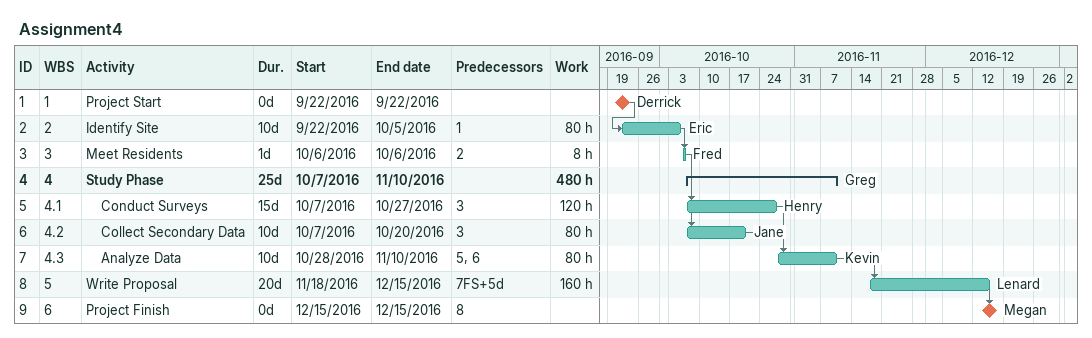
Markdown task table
Assignment4

| ID | WBS | Task | Duration | Start | Finish | Predecessors | Resources | Work (h) |
|---|---|---|---|---|---|---|---|---|
| 1 | 1 | Project Start | 0d | 2016-09-22 | 2016-09-22 |  | Derrick |  |
| 2 | 2 | Identify Site | 10d | 2016-09-22 | 2016-10-05 | 1 | Eric | 80 |
| 3 | 3 | Meet Residents | 1d | 2016-10-06 | 2016-10-06 | 2 | Fred | 8 |
| 4 | 4 | **Study Phase** | 25d | 2016-10-07 | 2016-11-10 |  | Greg | 480 |
| 5 | 4.1 | Conduct Surveys | 15d | 2016-10-07 | 2016-10-27 | 3 | Henry | 120 |
| 6 | 4.2 | Collect Secondary Data | 10d | 2016-10-07 | 2016-10-20 | 3 | Jane | 80 |
| 7 | 4.3 | Analyze Data | 10d | 2016-10-28 | 2016-11-10 | 5, 6 | Kevin | 80 |
| 8 | 5 | Write Proposal | 20d | 2016-11-18 | 2016-12-15 | 7FS+5d | Lenard | 160 |
| 9 | 6 | Project Finish | 0d | 2016-12-15 | 2016-12-15 | 8 | Megan |  |
